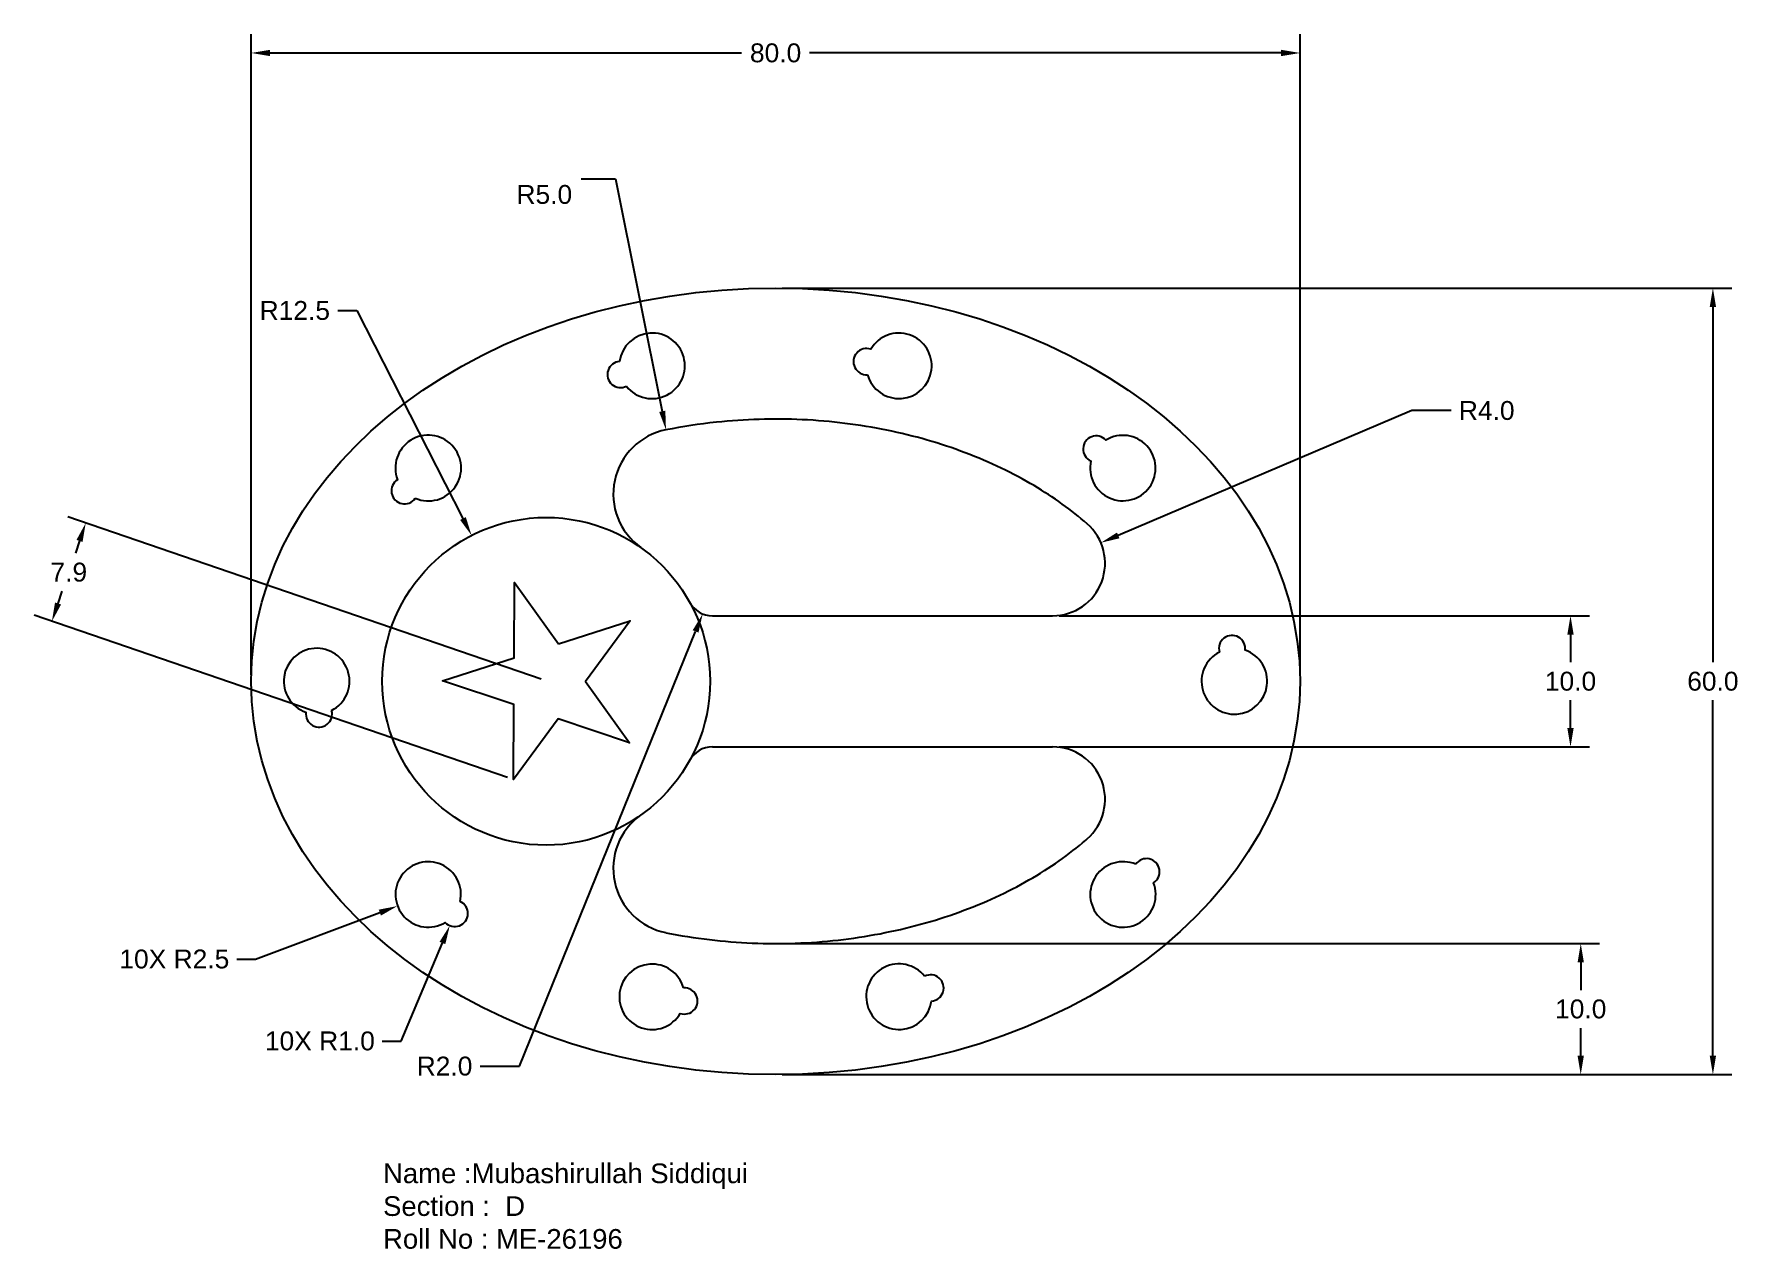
# Model space of a CAD drawing. Header units: millimetres. Extents: x -1 to 129, y -30 to 62.
import ezdxf

# ---------------------------------------------------------------- set-up
doc = ezdxf.new("R2010")
doc.units = ezdxf.units.MM
doc.header["$MEASUREMENT"] = 0
doc.styles.get("Standard").update_dxf_attribs({"font": 'arial.ttf'})
doc.dimstyles.get("Standard").update_dxf_attribs({"dimscale": 8, "dimtxt": 0.18, "dimasz": 0.18, "dimexe": 0.18, "dimexo": 0.0625, "dimgap": 0.09, "dimtad": 0, "dimtih": 1, "dimtoh": 1, "dimdec": 1, "dimzin": 0, "dimdsep": 46, "dimtxsty": 'Standard', "dimcen": 0.09, "dimadec": 0, "dimazin": 0, "dimtfac": 1, "dimtdec": 1, "dimtofl": 0, "dimtmove": 0, "dimatfit": 3, "dimfxl": 1, "dimtolj": 1, "dimtzin": 0, "dimarcsym": 0})

# ---------------------------------------------------------------- blocks, each defined once
blk = doc.blocks.new('*D1')
at = {"color": 0, "lineweight": -2, "transparency": 16777216}
for p, q in [((22.66, 41.18), (24.1, 41.18)), ((24.1, 41.18), (32.2, 25.32))]:
    blk.add_line(p, q, dxfattribs=at)
at = {"color": 0, "transparency": 16777216}
blk.add_solid([(32.42, 25.43), (31.99, 25.21), (32.86, 24.03)], dxfattribs=at)
at = {"layer": 'Defpoints', "color": 0, "transparency": 16777216}
for p in [(32.86, 24.03), (38.55, 12.9)]:
    blk.add_point(p, dxfattribs=at)
at = {"color": 0, "transparency": 16777216, "insert": (19.38, 41.18), "char_height": 1.44, "attachment_point": 5}
blk.add_mtext('\\A1;R12.5', dxfattribs=at)
blk = doc.blocks.new('*D4')
at = {"color": 0, "lineweight": -2, "transparency": 16777216}
for p, q in [((38.16, 13.06), (2.06, 25.44)), ((2.96, 23.61), (2.64, 22.68)), ((1.32, 18.84), (1.64, 19.77)), ((35.59, 5.56), (-0.51, 17.94))]:
    blk.add_line(p, q, dxfattribs=at)
at = {"color": 0, "transparency": 16777216}
for points in [[(2.73, 23.69), (3.19, 23.53), (3.43, 24.97)], [(1.09, 18.91), (1.55, 18.76), (0.85, 17.47)]]:
    blk.add_solid(points, dxfattribs=at)
at = {"layer": 'Defpoints', "color": 0, "transparency": 16777216}
for p in [(0.85, 17.47), (38.64, 12.9), (36.06, 5.4)]:
    blk.add_point(p, dxfattribs=at)
at = {"color": 0, "transparency": 16777216, "insert": (2.14, 21.22), "char_height": 1.44, "attachment_point": 5}
blk.add_mtext('\\A1;7.9', dxfattribs=at)
blk = doc.blocks.new('*D5')
at = {"color": 0, "lineweight": -2, "transparency": 16777216}
for p, q in [((77.68, 17.9), (118.12, 17.9)), ((116.68, 16.46), (116.68, 14.36)), ((116.68, 9.34), (116.68, 11.45)), ((77.68, 7.9), (118.12, 7.9))]:
    blk.add_line(p, q, dxfattribs=at)
at = {"color": 0, "transparency": 16777216}
for points in [[(116.44, 16.46), (116.92, 16.46), (116.68, 17.9)], [(116.44, 9.34), (116.92, 9.34), (116.68, 7.9)]]:
    blk.add_solid(points, dxfattribs=at)
at = {"layer": 'Defpoints', "color": 0, "transparency": 16777216}
for p in [(77.18, 17.9), (77.18, 7.9), (116.68, 7.9)]:
    blk.add_point(p, dxfattribs=at)
at = {"color": 0, "transparency": 16777216, "insert": (116.68, 12.9), "char_height": 1.44, "attachment_point": 5}
blk.add_mtext('\\A1;10.0', dxfattribs=at)
blk = doc.blocks.new('*D6')
at = {"color": 0, "lineweight": -2, "transparency": 16777216}
for p, q in [((16.39, -8.29), (25.86, -4.74)), ((14.95, -8.29), (16.39, -8.29))]:
    blk.add_line(p, q, dxfattribs=at)
at = {"color": 0, "transparency": 16777216}
blk.add_solid([(25.78, -4.52), (25.95, -4.97), (27.21, -4.24)], dxfattribs=at)
at = {"layer": 'Defpoints', "color": 0, "transparency": 16777216}
for p in [(29.55, -3.36), (27.21, -4.24)]:
    blk.add_point(p, dxfattribs=at)
at = {"color": 0, "transparency": 16777216, "insert": (10.19, -8.29), "char_height": 1.44, "attachment_point": 5}
blk.add_mtext('\\A1;10X R2.5', dxfattribs=at)
blk = doc.blocks.new('*D7')
at = {"color": 0, "lineweight": -2, "transparency": 16777216}
for p, q in [((27.48, -14.54), (30.64, -7.06)), ((26.04, -14.54), (27.48, -14.54))]:
    blk.add_line(p, q, dxfattribs=at)
at = {"color": 0, "transparency": 16777216}
blk.add_solid([(30.42, -6.97), (30.86, -7.15), (31.2, -5.73)], dxfattribs=at)
at = {"layer": 'Defpoints', "color": 0, "transparency": 16777216}
for p in [(31.58, -4.81), (31.2, -5.73)]:
    blk.add_point(p, dxfattribs=at)
at = {"color": 0, "transparency": 16777216, "insert": (21.29, -14.54), "char_height": 1.44, "attachment_point": 5}
blk.add_mtext('\\A1;10X R1.0', dxfattribs=at)
blk = doc.blocks.new('*D8')
at = {"color": 0, "lineweight": -2, "transparency": 16777216}
for p, q in [((41.21, 51.23), (43.85, 51.23)), ((43.85, 51.23), (47.4, 33.49))]:
    blk.add_line(p, q, dxfattribs=at)
at = {"color": 0, "transparency": 16777216}
blk.add_solid([(47.64, 33.54), (47.17, 33.45), (47.69, 32.08)], dxfattribs=at)
at = {"layer": 'Defpoints', "color": 0, "transparency": 16777216}
for p in [(47.69, 32.08), (48.67, 27.18)]:
    blk.add_point(p, dxfattribs=at)
at = {"color": 0, "transparency": 16777216, "insert": (38.13, 51.23), "char_height": 1.44, "attachment_point": 5}
blk.add_mtext('\\A1;\\P R5.0', dxfattribs=at)
blk = doc.blocks.new('*D9')
at = {"color": 0, "lineweight": -2, "transparency": 16777216}
for p, q in [((104.58, 33.55), (82.19, 24.03)), ((107.58, 33.55), (104.58, 33.55))]:
    blk.add_line(p, q, dxfattribs=at)
at = {"color": 0, "transparency": 16777216}
blk.add_solid([(82.09, 24.25), (82.28, 23.81), (80.86, 23.47)], dxfattribs=at)
at = {"layer": 'Defpoints', "color": 0, "transparency": 16777216}
for p in [(80.86, 23.47), (77.18, 21.9)]:
    blk.add_point(p, dxfattribs=at)
at = {"color": 0, "transparency": 16777216, "insert": (110.29, 33.55), "char_height": 1.44, "attachment_point": 5}
blk.add_mtext('\\A1;R4.0', dxfattribs=at)
blk = doc.blocks.new('*D10')
at = {"color": 0, "lineweight": -2, "transparency": 16777216}
for p, q in [((16.05, 13.4), (16.05, 62.27)), ((96.05, 13.4), (96.05, 62.27)), ((17.49, 60.83), (53.46, 60.83)), ((94.61, 60.83), (58.63, 60.83))]:
    blk.add_line(p, q, dxfattribs=at)
at = {"color": 0, "transparency": 16777216}
for points in [[(17.49, 61.07), (17.49, 60.59), (16.05, 60.83)], [(94.61, 61.07), (94.61, 60.59), (96.05, 60.83)]]:
    blk.add_solid(points, dxfattribs=at)
at = {"layer": 'Defpoints', "color": 0, "transparency": 16777216}
for p in [(96.05, 60.83), (16.05, 12.9), (96.05, 12.9)]:
    blk.add_point(p, dxfattribs=at)
at = {"color": 0, "transparency": 16777216, "insert": (56.05, 60.83), "char_height": 1.44, "attachment_point": 5}
blk.add_mtext('\\A1;80.0', dxfattribs=at)
blk = doc.blocks.new('*D11')
at = {"color": 0, "lineweight": -2, "transparency": 16777216}
for p, q in [((56.55, 42.9), (128.98, 42.9)), ((127.54, 41.46), (127.54, 14.36)), ((127.54, -15.66), (127.54, 11.45)), ((56.55, -17.1), (128.98, -17.1))]:
    blk.add_line(p, q, dxfattribs=at)
at = {"color": 0, "transparency": 16777216}
for points in [[(127.3, 41.46), (127.78, 41.46), (127.54, 42.9)], [(127.3, -15.66), (127.78, -15.66), (127.54, -17.1)]]:
    blk.add_solid(points, dxfattribs=at)
at = {"layer": 'Defpoints', "color": 0, "transparency": 16777216}
for p in [(56.05, 42.9), (56.05, -17.1), (127.54, -17.1)]:
    blk.add_point(p, dxfattribs=at)
at = {"color": 0, "transparency": 16777216, "insert": (127.54, 12.9), "char_height": 1.44, "attachment_point": 5}
blk.add_mtext('\\A1;60.0', dxfattribs=at)
blk = doc.blocks.new('*D13')
at = {"color": 0, "lineweight": -2, "transparency": 16777216}
for p, q in [((36.51, -16.46), (49.95, 16.71)), ((33.51, -16.46), (36.51, -16.46))]:
    blk.add_line(p, q, dxfattribs=at)
at = {"color": 0, "transparency": 16777216}
blk.add_solid([(49.73, 16.8), (50.17, 16.62), (50.49, 18.05)], dxfattribs=at)
at = {"layer": 'Defpoints', "color": 0, "transparency": 16777216}
for p in [(51.24, 19.9), (50.49, 18.05)]:
    blk.add_point(p, dxfattribs=at)
at = {"color": 0, "transparency": 16777216, "insert": (30.8, -16.46), "char_height": 1.44, "attachment_point": 5}
blk.add_mtext('\\A1;R2.0', dxfattribs=at)
blk = doc.blocks.new('*D14')
at = {"color": 0, "lineweight": -2, "transparency": 16777216}
for p, q in [((56.54, -7.1), (118.9, -7.1)), ((117.46, -8.54), (117.46, -10.65)), ((117.46, -15.66), (117.46, -13.56)), ((56.54, -17.1), (118.9, -17.1))]:
    blk.add_line(p, q, dxfattribs=at)
at = {"color": 0, "transparency": 16777216}
for points in [[(117.22, -8.54), (117.7, -8.54), (117.46, -7.1)], [(117.22, -15.66), (117.7, -15.66), (117.46, -17.1)]]:
    blk.add_solid(points, dxfattribs=at)
at = {"layer": 'Defpoints', "color": 0, "transparency": 16777216}
for p in [(56.04, -7.1), (56.04, -17.1), (117.46, -17.1)]:
    blk.add_point(p, dxfattribs=at)
at = {"color": 0, "transparency": 16777216, "insert": (117.46, -12.1), "char_height": 1.44, "attachment_point": 5}
blk.add_mtext('\\A1;10.0', dxfattribs=at)

msp = doc.modelspace()

# ---------------------------------------------------------------- linework, layer by layer
for p, q in [((51.24, 17.9), (77.18, 17.9)), ((51.24, 7.9), (77.18, 7.9))]:
    msp.add_line(p, q)
for points in [[(44.67, 35.41, 4.898979), (44.15, 37.3, 1.224745)], [(63.06, 36.29, 4.898979), (63.31, 38.23, 1.224745)], [(28.57, 26.86, 4.898979), (27.21, 28.28, 1.224745)], [(80.1, 29.71, 4.898979), (81.24, 31.3, 1.224745)], [(89.9, 15.13, 4.898979), (91.86, 15.27, 1.224745)], [(22.19, 10.68, 4.898979), (20.23, 10.54, 1.224745)], [(31.99, -3.9, 4.898979), (30.85, -5.49, 1.224745)], [(83.52, -1.06, 4.898979), (84.88, -2.47, 1.224745)], [(49.03, -10.49, 4.898979), (48.78, -12.43, 1.224745)], [(67.42, -9.6, 4.898979), (67.94, -11.49, 1.224745)]]:
    msp.add_lwpolyline(points, format="xyb", close=True)
msp.add_lwpolyline([(39.49, 15.77), (44.96, 17.51), (41.56, 12.89), (44.91, 8.22), (39.46, 10.03), (36.06, 5.4), (36.09, 11.14), (30.65, 12.94), (36.11, 14.69), (36.14, 20.43)], close=True)
msp.add_circle((38.55, 12.9), 12.5)
for centre, radius, start, end in [((48.67, 27.18), 5, 101.3278, 234.6611), ((77.18, 21.9), 4, 270, 48.8714), ((51.24, 19.9), 2, 208.8657, 270), ((51.24, 5.9), 2, 90, 151.1343), ((77.18, 3.9), 4, 311.1358, 90), ((48.67, -1.37), 5, 125.339, 258.6696)]:
    msp.add_arc(centre, radius, start, end)
msp.add_ellipse((56.05, 12.9), major_axis=(-40, 0), ratio=0.75)
for points, knots in [([(79.81, 24.92), (78.63, 25.95), (77.27, 26.93), (74.17, 28.77), (72.41, 29.62), (68.63, 31.05), (66.62, 31.63), (62.44, 32.48), (60.27, 32.75), (55.9, 32.96), (53.7, 32.89), (50.23, 32.53), (48.95, 32.33), (47.69, 32.08)], [3.851145, 3.851145, 3.851145, 3.851145, 4.043077, 4.043077, 4.24523, 4.24523, 4.447384, 4.447384, 4.649538, 4.649538, 4.851692, 4.851692, 4.973462, 4.973462, 4.973462, 4.973462]), ([(47.69, -6.28), (48.78, -6.49), (49.89, -6.67), (53.17, -7.06), (55.37, -7.15), (59.74, -7), (61.91, -6.75), (66.12, -5.95), (68.15, -5.39), (71.97, -4.01), (73.75, -3.18), (76.99, -1.33), (78.44, -0.3), (79.74, 0.82), (79.78, 0.86), (79.81, 0.89)], [7.592902, 7.592902, 7.592902, 7.592902, 7.698262, 7.698262, 7.900416, 7.900416, 8.10257, 8.10257, 8.304724, 8.304724, 8.506877, 8.506877, 8.709031, 8.709031, 8.715247, 8.715247, 8.715247, 8.715247])]:
    msp.add_open_spline(points, degree=3, knots=knots)

# ---------------------------------------------------------------- texts
at = {"insert": (26.11, -23.88), "char_height": 1.5, "attachment_point": 1}
msp.add_mtext_dynamic_manual_height_columns('Name :Mubashirullah Siddiqui\\PSection :  D\\PRoll No : ME-26196', width=38.1853, gutter_width=1, heights=[8.62], dxfattribs=at)

# ---------------------------------------------------------------- dimensions: what is measured, and where the dimension line sits
dim = msp.add_linear_dim(base=(96.05, 60.83), p1=(16.05, 12.9), p2=(96.05, 12.9), dimstyle='Standard')
dim.commit()
dim.dimension.update_dxf_attribs({"geometry": '*D10', "text_midpoint": (56.05, 60.83), "dimtype": 160})
for center, mpoint, text, picture, middle in [((48.67, 27.18), (47.69, 32.08), '\\P <>', '*D8', (38.13, 51.23)), ((29.55, -3.36), (27.21, -4.24), '10X <>', '*D6', (10.19, -8.29)), ((31.58, -4.81), (31.2, -5.73), '10X <>', '*D7', (21.29, -14.54))]:
    dim = msp.add_radius_dim(center=center, mpoint=mpoint, text=text, dimstyle='Standard', override={"dimcen": 0})
    dim.commit()
    dim.dimension.update_dxf_attribs({"geometry": picture, "text_midpoint": middle, "dimtype": 164})
dim = msp.add_linear_dim(base=(127.54, -17.1), p1=(56.05, 42.9), p2=(56.05, -17.1), angle=90, dimstyle='Standard')
dim.commit()
dim.dimension.update_dxf_attribs({"geometry": '*D11', "text_midpoint": (127.54, 12.9), "dimtype": 160})
for center, mpoint, picture, middle in [((38.55, 12.9), (32.86, 24.03), '*D1', (19.38, 41.18)), ((77.18, 21.9), (80.86, 23.47), '*D9', (110.29, 33.55)), ((51.24, 19.9), (50.49, 18.05), '*D13', (30.8, -16.46))]:
    dim = msp.add_radius_dim(center=center, mpoint=mpoint, dimstyle='Standard', override={"dimcen": 0})
    dim.commit()
    dim.dimension.update_dxf_attribs({"geometry": picture, "text_midpoint": middle, "dimtype": 164})
for p1, p2, distance, picture, middle in [((38.64, 12.9), (36.06, 5.4), -37.22, '*D4', (2.14, 21.22)), ((56.04, -7.1), (56.04, -17.1), 61.42, '*D14', (117.46, -12.1))]:
    dim = msp.add_aligned_dim(p1=p1, p2=p2, distance=distance, dimstyle='Standard')
    dim.commit()
    dim.dimension.update_dxf_attribs({"geometry": picture, "text_midpoint": middle})
dim = msp.add_linear_dim(base=(116.68, 7.9), p1=(77.18, 17.9), p2=(77.18, 7.9), angle=90, dimstyle='Standard')
dim.commit()
dim.dimension.update_dxf_attribs({"geometry": '*D5', "text_midpoint": (116.68, 12.9)})

doc.saveas('drawing.dxf')
